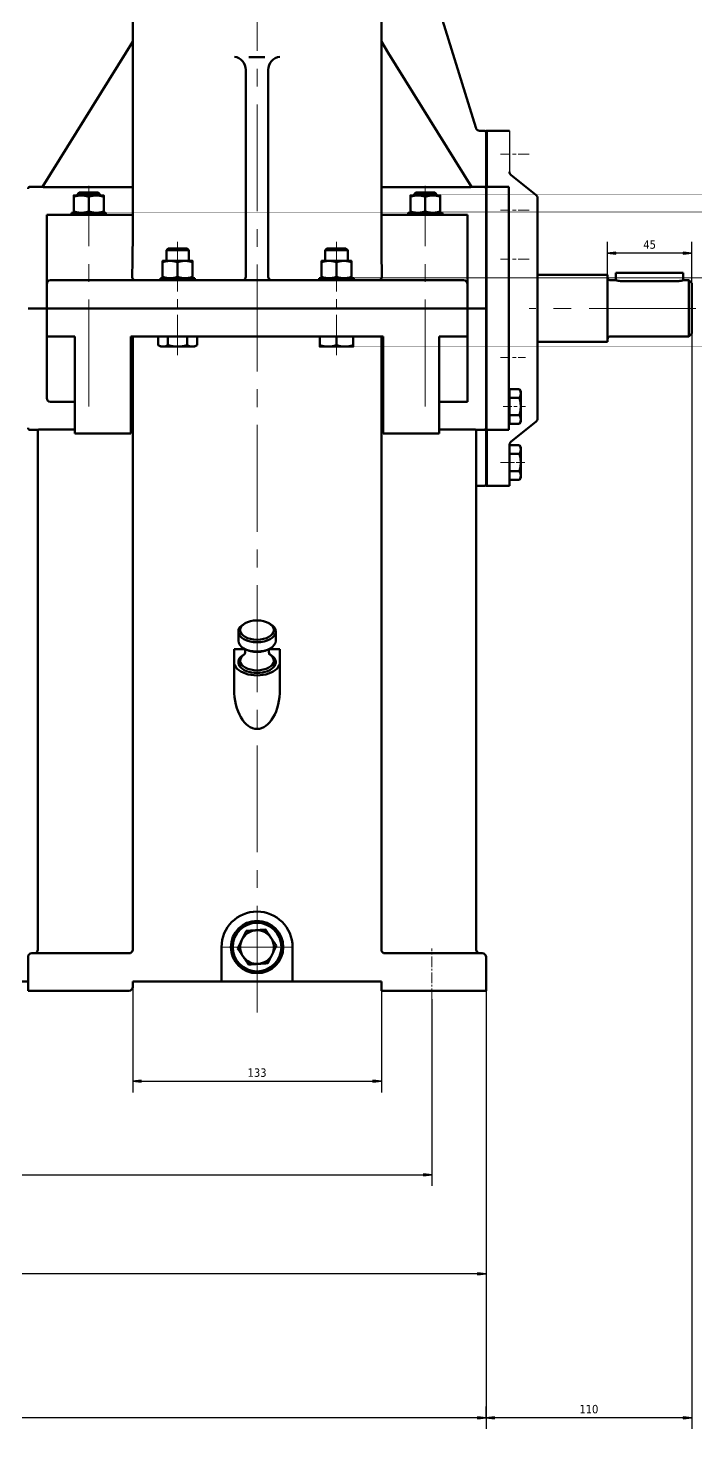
# Model space of a CAD drawing. Header units: millimetres. Extents: x 75 to 4670, y -59 to 2493.
# Drawn here: x 2558 to 2915, y 1228 to 1977 of the extents above; entities that cross this region are included whole.
import ezdxf

# ---------------------------------------------------------------- set-up
doc = ezdxf.new("R2010")
doc.units = ezdxf.units.MM
doc.header["$LTSCALE"] = 3
doc.linetypes.add('CENTER2', pattern=[28.575, 19.05, -3.175, 3.175, -3.175])
doc.linetypes.add('CENTERX2', pattern=[101.6, 63.5, -12.7, 12.7, -12.7])
for name, color, linetype, lineweight in [('副本(1) 中心标记（ISO）', 1, 'CENTER2', 13), ('副本(1) 中心线 (ISO)', 1, 'CENTERX2', 13), ('可见 (ISO)', 7, 'Continuous', 50), ('草图几何图元 (ISO)', 7, 'Continuous', 25)]:
    doc.layers.add(name, color=color, linetype=linetype, lineweight=lineweight)
doc.styles.add('注释文本 (ISO)', font='tahoma.ttf')
doc.dimstyles.new('默认 (GB)', dxfattribs={"dimscale": 3, "dimtxt": 1.5, "dimasz": 1.5, "dimexe": 2, "dimexo": 0, "dimgap": 0.75, "dimtad": 1, "dimrnd": 1e-08, "dimdsep": 46, "dimtxsty": '注释文本 (ISO)', "dimblk": 'Filled-2', "dimcen": 0.09, "dimdle": 10, "dimclrd": 256, "dimclre": 256, "dimclrt": 256, "dimaunit": 1, "dimadec": 3, "dimazin": 2, "dimtfac": 1, "dimtmove": 0, "dimatfit": 3, "dimldrblk": 'Filled-2', "dimfxl": 1, "dimtolj": 1, "dimtzin": 0, "dimlwd": -1, "dimlwe": -1, "dimarcsym": 0})

# ---------------------------------------------------------------- blocks, each defined once
blk = doc.blocks.new('Filled-2')
at = {"color": 0}
for p, q in [((0, 0), (-1, 0.125)), ((-1, 0.125), (-1, -0.125)), ((-1, 0), (0, 0)), ((-1, -0.125), (0, 0))]:
    blk.add_line(p, q, dxfattribs=at)
at = {"color": 0, "flags": 128}
blk.add_lwpolyline([(-1, -0.125), (0, 0), (-1, 0.125), (-1, -0.125)], dxfattribs=at)
at = {"color": 0}
blk.add_solid([(-1, -0.125), (0, 0), (-1, 0.125), (-1, -0.125)], dxfattribs=at)
blk = doc.blocks.new('*D78')
at = {"transparency": 16777216}
for p, q in [((2280.82, 1462.45), (2280.82, 1305)), ((2802.82, 1462.45), (2802.82, 1305)), ((2798.32, 1311), (2285.32, 1311))]:
    blk.add_line(p, q, dxfattribs=at)
at = {"layer": 'Defpoints', "color": 0, "transparency": 16777216}
for p in [(2280.82, 1462.45), (2802.82, 1462.45), (2280.82, 1311)]:
    blk.add_point(p, dxfattribs=at)
at = {"transparency": 16777216, "xscale": 4.5, "yscale": 4.5, "zscale": 4.5, "rotation": 180}
blk.add_blockref('Filled-2', (2280.82, 1311), dxfattribs=at)
at = {"transparency": 16777216, "xscale": 4.5, "yscale": 4.5, "zscale": 4.5}
blk.add_blockref('Filled-2', (2802.82, 1311), dxfattribs=at)
at = {"transparency": 16777216, "insert": (2541.82, 1315.59), "char_height": 4.5, "attachment_point": 5, "style": '注释文本 (ISO)'}
blk.add_mtext('\\A1;522', dxfattribs=at)
blk = doc.blocks.new('*D79')
at = {"transparency": 16777216}
for p, q in [((2032, 1827.45), (2032, 1228)), ((2802.82, 1462.45), (2802.82, 1228)), ((2798.32, 1234), (2036.5, 1234))]:
    blk.add_line(p, q, dxfattribs=at)
at = {"layer": 'Defpoints', "color": 0, "transparency": 16777216}
for p in [(2032, 1827.45), (2802.82, 1462.45), (2032, 1234)]:
    blk.add_point(p, dxfattribs=at)
at = {"transparency": 16777216, "xscale": 4.5, "yscale": 4.5, "zscale": 4.5, "rotation": 180}
blk.add_blockref('Filled-2', (2032, 1234), dxfattribs=at)
at = {"transparency": 16777216, "xscale": 4.5, "yscale": 4.5, "zscale": 4.5}
blk.add_blockref('Filled-2', (2802.82, 1234), dxfattribs=at)
at = {"transparency": 16777216, "insert": (2417.41, 1238.59), "char_height": 4.5, "attachment_point": 5, "style": '注释文本 (ISO)'}
blk.add_mtext('\\A1;770', dxfattribs=at)
blk = doc.blocks.new('*D80')
at = {"transparency": 16777216}
for p, q in [((2912.82, 1827.45), (2912.82, 1228)), ((2802.82, 1234), (2802.82, 1240)), ((2908.32, 1234), (2807.32, 1234))]:
    blk.add_line(p, q, dxfattribs=at)
at = {"layer": 'Defpoints', "color": 0, "transparency": 16777216}
for p in [(2912.82, 1827.45), (2802.82, 1234), (2802.82, 1234)]:
    blk.add_point(p, dxfattribs=at)
at = {"transparency": 16777216, "xscale": 4.5, "yscale": 4.5, "zscale": 4.5, "rotation": 180}
blk.add_blockref('Filled-2', (2802.82, 1234), dxfattribs=at)
at = {"transparency": 16777216, "xscale": 4.5, "yscale": 4.5, "zscale": 4.5}
blk.add_blockref('Filled-2', (2912.82, 1234), dxfattribs=at)
at = {"transparency": 16777216, "insert": (2857.82, 1238.59), "char_height": 4.5, "attachment_point": 5, "style": '注释文本 (ISO)'}
blk.add_mtext('\\A1;110', dxfattribs=at)
blk = doc.blocks.new('*D82')
at = {"transparency": 16777216}
for p, q in [((2613.82, 1464.45), (2613.82, 1408)), ((2746.82, 1462.45), (2746.82, 1408)), ((2618.32, 1414), (2742.32, 1414))]:
    blk.add_line(p, q, dxfattribs=at)
at = {"layer": 'Defpoints', "color": 0, "transparency": 16777216}
for p in [(2613.82, 1464.45), (2746.82, 1462.45), (2746.82, 1414)]:
    blk.add_point(p, dxfattribs=at)
at = {"transparency": 16777216, "xscale": 4.5, "yscale": 4.5, "zscale": 4.5, "rotation": 180}
blk.add_blockref('Filled-2', (2613.82, 1414), dxfattribs=at)
at = {"transparency": 16777216, "xscale": 4.5, "yscale": 4.5, "zscale": 4.5}
blk.add_blockref('Filled-2', (2746.82, 1414), dxfattribs=at)
at = {"transparency": 16777216, "insert": (2680.32, 1418.59), "char_height": 4.5, "attachment_point": 5, "style": '注释文本 (ISO)'}
blk.add_mtext('\\A1;133', dxfattribs=at)
blk = doc.blocks.new('*D83')
at = {"transparency": 16777216}
for p, q in [((2309.82, 1457.95), (2309.82, 1358)), ((2773.82, 1457.95), (2773.82, 1358)), ((2314.32, 1364), (2769.32, 1364))]:
    blk.add_line(p, q, dxfattribs=at)
at = {"layer": 'Defpoints', "color": 0, "transparency": 16777216}
for p in [(2309.82, 1457.95), (2773.82, 1457.95), (2773.82, 1364)]:
    blk.add_point(p, dxfattribs=at)
at = {"transparency": 16777216, "xscale": 4.5, "yscale": 4.5, "zscale": 4.5, "rotation": 180}
blk.add_blockref('Filled-2', (2309.82, 1364), dxfattribs=at)
at = {"transparency": 16777216, "xscale": 4.5, "yscale": 4.5, "zscale": 4.5}
blk.add_blockref('Filled-2', (2773.82, 1364), dxfattribs=at)
at = {"transparency": 16777216, "insert": (2541.82, 1368.59), "char_height": 4.5, "attachment_point": 5, "style": '注释文本 (ISO)'}
blk.add_mtext('\\A1;464', dxfattribs=at)
blk = doc.blocks.new('*D98')
at = {"transparency": 16777216}
for p, q in [((2867.82, 1840.85), (2867.82, 1863)), ((2912.82, 1840.85), (2912.82, 1863)), ((2908.32, 1857), (2872.32, 1857))]:
    blk.add_line(p, q, dxfattribs=at)
at = {"layer": 'Defpoints', "color": 0, "transparency": 16777216}
for p in [(2867.82, 1857), (2867.82, 1840.85), (2912.82, 1840.85)]:
    blk.add_point(p, dxfattribs=at)
at = {"transparency": 16777216, "xscale": 4.5, "yscale": 4.5, "zscale": 4.5, "rotation": 180}
blk.add_blockref('Filled-2', (2867.82, 1857), dxfattribs=at)
at = {"transparency": 16777216, "xscale": 4.5, "yscale": 4.5, "zscale": 4.5}
blk.add_blockref('Filled-2', (2912.82, 1857), dxfattribs=at)
at = {"transparency": 16777216, "insert": (2890.32, 1861.55), "char_height": 4.5, "attachment_point": 5, "style": '注释文本 (ISO)'}
blk.add_mtext('\\A1;45', dxfattribs=at)

msp = doc.modelspace()

# ---------------------------------------------------------------- linework, layer by layer
msp.add_line((2815.32, 1922.449), (2815.32, 1900.41))
at = {"layer": '副本(1) 中心标记（ISO）', "linetype": 'Continuous', "ltscale": 0.5}
for p, q in [((2680.32, 1504.273), (2680.32, 1467.273)), ((2698.82, 1485.773), (2661.82, 1485.773))]:
    msp.add_line(p, q, dxfattribs=at)
at = {"layer": '副本(1) 中心线 (ISO)', "linetype": 'CENTER2'}
for p, q in [((2680.32, 2107.99), (2680.32, 1446.294)), ((2815.17, 1909.949), (2810.47, 1909.949)), ((2817, 1909.949), (2818.844, 1909.949)), ((2820, 1909.949), (2824, 1909.949)), ((2821.013, 1909.949), (2825.87, 1909.949)), ((2590.32, 1774.949), (2590.32, 1893.028)), ((2770.32, 1774.949), (2770.32, 1893.028)), ((2815.17, 1879.949), (2810.47, 1879.949)), ((2817, 1879.949), (2818.844, 1879.949)), ((2820, 1879.949), (2824, 1879.949)), ((2821.013, 1879.949), (2825.87, 1879.949)), ((2637.82, 1859.449), (2637.82, 1863.028)), ((2637.82, 1836.488), (2637.82, 1863.028)), ((2722.82, 1836.488), (2722.82, 1863.028)), ((2815.17, 1853.699), (2810.47, 1853.699)), ((2817, 1853.699), (2818.844, 1853.699)), ((2820, 1853.699), (2824, 1853.699)), ((2824, 1853.699), (2825.87, 1853.699)), ((2637.82, 1832.35), (2637.82, 1827.449)), ((2722.82, 1832.35), (2722.82, 1827.449)), ((2637.82, 1824), (2637.82, 1802.448)), ((2722.82, 1824), (2722.82, 1802.448)), ((2915.104, 1827.449), (2825.82, 1827.449)), ((2815.17, 1801.199), (2810.47, 1801.199)), ((2817, 1801.199), (2818.844, 1801.199)), ((2820, 1801.199), (2824, 1801.199)), ((2816.53, 1774.949), (2812, 1774.949)), ((2817.686, 1774.949), (2819.53, 1774.949)), ((2821, 1774.949), (2824, 1774.949)), ((2815, 1744.949), (2810.47, 1744.949)), ((2816.156, 1744.949), (2818, 1744.949)), ((2823.53, 1744.949), (2819, 1744.949))]:
    msp.add_line(p, q, dxfattribs=at)
at = {"layer": '副本(1) 中心线 (ISO)', "linetype": 'CENTER2', "ltscale": 0.1}
msp.add_line((2773.82, 1457.949), (2773.82, 1484.949), dxfattribs=at)
at = {"layer": '可见 (ISO)'}
for p, q in [((2748.82, 2080.542), (2797.318, 1924.23)), ((2613.82, 1877.449), (2613.82, 1984.673)), ((2746.82, 1984.673), (2746.82, 1877.449)), ((2610.12, 1964.151), (2565.614, 1892.4)), ((2613.82, 1970.116), (2610.12, 1964.151)), ((2750.52, 1964.151), (2746.82, 1970.116)), ((2795.026, 1892.4), (2750.52, 1964.151)), ((2674.32, 1955.03), (2674.32, 1951.677)), ((2674.32, 1938.404), (2674.32, 1951.677)), ((2686.32, 1951.677), (2686.32, 1955.03)), ((2686.32, 1951.677), (2686.32, 1938.404)), ((2674.32, 1938.404), (2674.32, 1844.449)), ((2686.32, 1844.449), (2686.32, 1938.404)), ((2797.467, 1923.749), (2797.318, 1924.23)), ((2801.82, 1922.449), (2799.344, 1922.449)), ((2802.82, 1922.449), (2802.82, 1892.449)), ((2803.32, 1922.449), (2802.82, 1922.449)), ((2803.32, 1892.449), (2803.32, 1922.449)), ((2803.32, 1922.449), (2815.32, 1922.449)), ((2803.32, 1922.449), (2803.32, 1892.449)), ((2829.569, 1888.049), (2816.071, 1898.848)), ((2558.82, 1892.449), (2565.644, 1892.449)), ((2611.82, 1892.293), (2567.901, 1892.293)), ((2585.24, 1889.449), (2584.32, 1888.528)), ((2596.32, 1888.528), (2584.32, 1888.528)), ((2584.32, 1887.849), (2584.32, 1888.528)), ((2585.24, 1889.449), (2595.4, 1889.449)), ((2595.4, 1889.449), (2596.32, 1888.528)), ((2596.32, 1887.849), (2596.32, 1888.528)), ((2792.739, 1892.293), (2748.82, 1892.293)), ((2765.24, 1889.449), (2764.32, 1888.528)), ((2776.32, 1888.528), (2764.32, 1888.528)), ((2764.32, 1887.849), (2764.32, 1888.528)), ((2765.24, 1889.449), (2775.4, 1889.449)), ((2775.4, 1889.449), (2776.32, 1888.528)), ((2776.32, 1887.849), (2776.32, 1888.528)), ((2801.82, 1892.449), (2794.996, 1892.449)), ((2802.82, 1762.449), (2802.82, 1892.449)), ((2802.82, 1892.449), (2802.97, 1892.449)), ((2802.97, 1762.449), (2802.97, 1892.449)), ((2802.97, 1762.449), (2802.97, 1892.449)), ((2802.97, 1892.449), (2814.97, 1892.449)), ((2814.97, 1762.449), (2814.97, 1892.449)), ((2586.32, 1887.849), (2582.32, 1887.849)), ((2582.32, 1887.134), (2582.32, 1879.263)), ((2594.32, 1887.849), (2586.32, 1887.849)), ((2590.32, 1887.134), (2590.32, 1879.263)), ((2598.32, 1887.849), (2594.32, 1887.849)), ((2598.32, 1887.134), (2598.32, 1879.263)), ((2766.32, 1887.849), (2762.32, 1887.849)), ((2762.32, 1887.134), (2762.32, 1879.263)), ((2774.32, 1887.849), (2766.32, 1887.849)), ((2770.32, 1887.134), (2770.32, 1879.263)), ((2778.32, 1887.849), (2774.32, 1887.849)), ((2778.32, 1887.134), (2778.32, 1879.263)), ((2830.32, 1886.487), (2830.32, 1845.449)), ((2567.82, 1877.449), (2567.82, 1840.449)), ((2567.82, 1877.449), (2587.82, 1877.449)), ((2581.12, 1878.549), (2599.52, 1878.549)), ((2581.12, 1877.449), (2581.12, 1878.549)), ((2587.82, 1877.449), (2593.82, 1877.449)), ((2593.82, 1877.449), (2613.82, 1877.449)), ((2599.52, 1877.449), (2599.52, 1878.549)), ((2613.82, 1866.601), (2613.82, 1877.449)), ((2746.82, 1877.449), (2766.82, 1877.449)), ((2746.82, 1877.449), (2746.82, 1866.601)), ((2761.12, 1878.549), (2779.52, 1878.549)), ((2761.12, 1877.449), (2761.12, 1878.549)), ((2772.82, 1877.449), (2766.82, 1877.449)), ((2772.82, 1877.449), (2792.82, 1877.449)), ((2779.52, 1877.449), (2779.52, 1878.549)), ((2792.82, 1840.449), (2792.82, 1877.449)), ((2632.74, 1859.449), (2631.82, 1858.528)), ((2643.82, 1858.528), (2631.82, 1858.528)), ((2631.82, 1852.849), (2631.82, 1858.528)), ((2632.74, 1859.449), (2642.9, 1859.449)), ((2642.9, 1859.449), (2643.82, 1858.528)), ((2643.82, 1852.849), (2643.82, 1858.528)), ((2717.74, 1859.449), (2716.82, 1858.528)), ((2728.82, 1858.528), (2716.82, 1858.528)), ((2716.82, 1852.849), (2716.82, 1858.528)), ((2717.74, 1859.449), (2727.9, 1859.449)), ((2727.9, 1859.449), (2728.82, 1858.528)), ((2728.82, 1852.849), (2728.82, 1858.528)), ((2633.82, 1852.849), (2629.82, 1852.849)), ((2629.82, 1852.134), (2629.82, 1844.263)), ((2641.82, 1852.849), (2633.82, 1852.849)), ((2637.82, 1852.134), (2637.82, 1844.263)), ((2645.82, 1852.849), (2641.82, 1852.849)), ((2645.82, 1852.134), (2645.82, 1844.263)), ((2718.82, 1852.849), (2714.82, 1852.849)), ((2714.82, 1852.134), (2714.82, 1844.263)), ((2726.82, 1852.849), (2718.82, 1852.849)), ((2722.82, 1852.134), (2722.82, 1844.263)), ((2730.82, 1852.849), (2726.82, 1852.849)), ((2730.82, 1852.134), (2730.82, 1844.263)), ((2628.62, 1843.549), (2647.02, 1843.549)), ((2628.62, 1842.449), (2628.62, 1843.549)), ((2647.02, 1842.449), (2647.02, 1843.549)), ((2713.62, 1843.549), (2732.02, 1843.549)), ((2713.62, 1842.449), (2713.62, 1843.549)), ((2732.02, 1842.449), (2732.02, 1843.549)), ((2867.82, 1845.449), (2867.82, 1809.449)), ((2872.32, 1846.449), (2876.32, 1846.449)), ((2872.32, 1846.449), (2872.32, 1842.449)), ((2904.32, 1846.449), (2876.32, 1846.449)), ((2904.32, 1846.449), (2908.32, 1846.449)), ((2908.32, 1846.449), (2908.32, 1842.449)), ((2567.82, 1840.449), (2567.82, 1827.449)), ((2569.82, 1842.449), (2579.82, 1842.449)), ((2780.82, 1842.449), (2579.82, 1842.449)), ((2780.82, 1842.449), (2790.82, 1842.449)), ((2792.82, 1827.449), (2792.82, 1840.449)), ((2872.32, 1842.449), (2869.42, 1842.449)), ((2904.32, 1841.905), (2876.32, 1841.905)), ((2911.22, 1842.449), (2908.32, 1842.449)), ((2911.22, 1812.449), (2911.22, 1842.449)), ((2912.82, 1840.849), (2911.22, 1842.449)), ((2912.82, 1840.849), (2912.82, 1814.049)), ((2557.82, 1827.449), (2558.82, 1827.449)), ((2558.82, 1827.449), (2567.82, 1827.449)), ((2567.82, 1827.449), (2567.82, 1812.449)), ((2567.82, 1827.449), (2579.82, 1827.449)), ((2579.82, 1827.449), (2567.82, 1827.449)), ((2780.82, 1827.449), (2579.82, 1827.449)), ((2579.82, 1827.449), (2780.82, 1827.449)), ((2780.82, 1827.449), (2792.82, 1827.449)), ((2792.82, 1827.449), (2780.82, 1827.449)), ((2792.82, 1812.449), (2792.82, 1827.449)), ((2792.82, 1827.449), (2801.82, 1827.449)), ((2801.82, 1827.449), (2802.82, 1827.449)), ((2912.82, 1814.049), (2911.22, 1812.449)), ((2567.82, 1812.449), (2567.82, 1779.449)), ((2579.82, 1812.449), (2567.82, 1812.449)), ((2579.82, 1812.449), (2582.82, 1812.449)), ((2582.82, 1772.449), (2582.82, 1812.449)), ((2612.82, 1812.449), (2747.82, 1812.449)), ((2612.82, 1812.449), (2612.82, 1772.449)), ((2613.82, 1777.449), (2613.82, 1812.449)), ((2627.428, 1812.449), (2627.428, 1807.752)), ((2628.82, 1806.948), (2627.428, 1807.752)), ((2628.82, 1806.948), (2630.026, 1806.948)), ((2630.026, 1806.948), (2637.82, 1806.948)), ((2632.624, 1812.449), (2632.624, 1807.752)), ((2637.82, 1806.948), (2645.614, 1806.948)), ((2643.016, 1812.449), (2643.016, 1807.752)), ((2645.614, 1806.948), (2646.82, 1806.948)), ((2646.82, 1806.948), (2648.212, 1807.752)), ((2648.212, 1812.449), (2648.212, 1807.752)), ((2713.82, 1812.449), (2713.82, 1807.752)), ((2713.82, 1806.948), (2718.32, 1806.948)), ((2718.32, 1806.948), (2727.32, 1806.948)), ((2722.82, 1812.449), (2722.82, 1807.752)), ((2727.32, 1806.948), (2731.82, 1806.948)), ((2731.82, 1812.449), (2731.82, 1807.752)), ((2746.82, 1812.449), (2746.82, 1777.449)), ((2747.82, 1812.449), (2747.82, 1772.449)), ((2777.82, 1812.449), (2780.82, 1812.449)), ((2777.82, 1772.449), (2777.82, 1812.449)), ((2792.82, 1812.449), (2780.82, 1812.449)), ((2792.82, 1777.449), (2792.82, 1812.449)), ((2830.32, 1809.449), (2830.32, 1768.41)), ((2911.22, 1812.449), (2869.42, 1812.449)), ((2815.37, 1784.186), (2820.656, 1784.186)), ((2815.37, 1779.567), (2815.37, 1784.186)), ((2821.37, 1782.949), (2820.656, 1784.186)), ((2582.82, 1777.449), (2569.82, 1777.449)), ((2613.82, 1777.449), (2613.82, 1484.449)), ((2746.82, 1484.449), (2746.82, 1777.449)), ((2792.82, 1777.449), (2777.82, 1777.449)), ((2815.37, 1782.199), (2814.97, 1782.199)), ((2815.37, 1779.567), (2820.656, 1779.567)), ((2815.37, 1770.33), (2815.37, 1779.567)), ((2821.37, 1781.877), (2821.37, 1782.949)), ((2821.37, 1774.949), (2821.37, 1781.877)), ((2582.82, 1772.449), (2582.82, 1760.449)), ((2612.82, 1760.449), (2612.82, 1772.449)), ((2747.82, 1760.449), (2747.82, 1772.449)), ((2777.82, 1772.449), (2777.82, 1760.449)), ((2815.37, 1770.33), (2820.656, 1770.33)), ((2815.37, 1765.711), (2815.37, 1770.33)), ((2821.37, 1768.02), (2821.37, 1774.949)), ((2558.82, 1762.449), (2563.063, 1762.449)), ((2563.063, 1762.497), (2563.063, 1484.449)), ((2565.063, 1762.604), (2582.82, 1762.604)), ((2777.82, 1762.604), (2795.577, 1762.604)), ((2797.577, 1484.449), (2797.577, 1762.497)), ((2797.577, 1762.449), (2801.82, 1762.449)), ((2802.82, 1762.449), (2802.97, 1762.449)), ((2802.82, 1762.449), (2802.82, 1732.449)), ((2802.97, 1762.449), (2814.97, 1762.449)), ((2803.32, 1732.449), (2803.32, 1762.449)), ((2803.32, 1762.449), (2803.32, 1732.449)), ((2815.37, 1767.699), (2814.97, 1767.699)), ((2815.37, 1765.711), (2820.656, 1765.711)), ((2829.569, 1766.848), (2816.071, 1756.049)), ((2821.37, 1766.949), (2820.656, 1765.711)), ((2821.37, 1766.949), (2821.37, 1768.02)), ((2612.82, 1760.449), (2582.82, 1760.449)), ((2777.82, 1760.449), (2747.82, 1760.449)), ((2815.37, 1749.567), (2815.37, 1754.932)), ((2815.37, 1754.186), (2820.656, 1754.186)), ((2821.37, 1752.949), (2820.656, 1754.186)), ((2815.37, 1732.449), (2815.37, 1749.567)), ((2815.37, 1749.567), (2820.656, 1749.567)), ((2815.37, 1740.33), (2815.37, 1749.567)), ((2821.37, 1751.877), (2821.37, 1752.949)), ((2821.37, 1744.949), (2821.37, 1751.877)), ((2815.37, 1740.33), (2820.656, 1740.33)), ((2821.37, 1738.02), (2821.37, 1744.949)), ((2801.82, 1732.449), (2797.577, 1732.449)), ((2803.32, 1732.449), (2802.82, 1732.449)), ((2803.32, 1732.449), (2815.37, 1732.449)), ((2815.37, 1735.711), (2820.656, 1735.711)), ((2821.37, 1736.949), (2820.656, 1735.711)), ((2821.37, 1736.949), (2821.37, 1738.02)), ((2673.895, 1658.964), (2673.181, 1658.546)), ((2686.745, 1658.964), (2687.459, 1658.546)), ((2670.32, 1649.615), (2670.32, 1654.53)), ((2690.32, 1649.615), (2690.32, 1654.53)), ((2668.066, 1645.176), (2673.749, 1645.176)), ((2668.066, 1645.176), (2668.066, 1638.147)), ((2673.895, 1645.182), (2673.181, 1645.599)), ((2686.745, 1645.182), (2687.459, 1645.599)), ((2686.891, 1645.176), (2692.574, 1645.176)), ((2692.574, 1638.147), (2692.574, 1645.176)), ((2668.066, 1638.147), (2668.066, 1623.812)), ((2671.32, 1636.509), (2671.32, 1638.966)), ((2689.32, 1636.509), (2689.32, 1638.966)), ((2692.574, 1638.147), (2692.574, 1623.812)), ((2661.32, 1485.773), (2661.32, 1467.449)), ((2699.32, 1467.449), (2699.32, 1485.773)), ((2557.82, 1480.449), (2557.82, 1462.449)), ((2559.82, 1482.449), (2577.82, 1482.449)), ((2611.82, 1482.449), (2577.82, 1482.449)), ((2782.82, 1482.449), (2748.82, 1482.449)), ((2782.82, 1482.449), (2800.82, 1482.449)), ((2802.82, 1462.449), (2802.82, 1480.449)), ((2557.82, 1467.449), (2468.82, 1467.449)), ((2557.82, 1462.449), (2577.82, 1462.449)), ((2611.82, 1462.449), (2577.82, 1462.449)), ((2613.82, 1467.449), (2613.82, 1464.449)), ((2661.32, 1467.449), (2613.82, 1467.449)), ((2661.32, 1467.449), (2699.32, 1467.449)), ((2746.82, 1467.449), (2699.32, 1467.449)), ((2746.82, 1467.449), (2746.82, 1462.449)), ((2782.82, 1462.449), (2746.82, 1462.449)), ((2782.82, 1462.449), (2802.82, 1462.449))]:
    msp.add_line(p, q, dxfattribs=at)
for radius in [14, 13]:
    msp.add_circle((2680.32, 1485.773), radius, dxfattribs=at)
for centre, radius, start, end in [((2799.344, 1924.449), 2, 197.237137, 270), ((2801.82, 1921.449), 1, 0, 90), ((2817.32, 1900.41), 2, 180, 231.340192), ((2558.82, 1891.449), 1, 90, 180), ((2801.82, 1891.449), 1, 0, 90), ((2828.32, 1886.487), 2, 0, 51.340192), ((2672.32, 1844.449), 2, 270, 0), ((2688.32, 1844.449), 2, 180, 270), ((2869.42, 1844.049), 1.6, 180, 270), ((2569.82, 1840.449), 2, 90, 180), ((2790.82, 1840.449), 2, 0, 90), ((2869.42, 1810.849), 1.6, 90, 180), ((2569.82, 1779.449), 2, 180, 270), ((2558.82, 1763.449), 1, 180, 270), ((2801.82, 1763.449), 1, 270, 0), ((2828.32, 1768.41), 2, 308.659808, 0), ((2817.32, 1754.487), 2, 128.659808, 167.148546), ((2801.82, 1733.449), 1, 270, 0), ((2680.32, 1485.773), 19, 0, 180), ((2680.32, 1485.773), 9, 93.940149, 153.940149), ((2680.32, 1485.773), 9, 33.940149, 93.940149), ((2561.063, 1484.449), 2, 270, 0), ((2611.82, 1484.449), 2, 270, 0), ((2680.32, 1485.773), 9, 153.940149, 213.940149), ((2680.32, 1485.773), 9, 333.940149, 33.940149), ((2748.82, 1484.449), 2, 180, 270), ((2799.577, 1484.449), 2, 180, 270), ((2559.82, 1480.449), 2, 90, 180), ((2680.32, 1485.773), 9, 213.940149, 273.940149), ((2680.32, 1485.773), 9, 273.940149, 333.940149), ((2800.82, 1480.449), 2, 0, 90), ((2611.82, 1464.449), 2, 270, 0)]:
    msp.add_arc(centre, radius, start, end, dxfattribs=at)
for centre, major_axis, start_param, end_param in [((2680.32, 1654.53), (-10, 0), 5.5074972, 10.2004661), ((2680.32, 1649.615), (10, 0), 3.1415927, 6.2831853), ((2680.32, 1638.147), (10, 0), 2.3135566, 7.1112214), ((2680.32, 1638.966), (9, 0), 2.4013226, 7.0234554), ((2680.32, 1648.796), (9, 0), 3.9172808, 5.5074972), ((2680.32, 1638.147), (-12.254, 0), 0, 3.1415927), ((2680.32, 1636.509), (-10, 0), 5.8320866, 6.1398805), ((2680.32, 1636.509), (-9, 0), 0, 0.2124658), ((2680.32, 1636.509), (9, 0), 6.0707195, 6.2831853), ((2680.32, 1636.509), (10, 0), 0.1433048, 0.4510987), ((2680.32, 1623.812), (0, -21.364), 4.712389, 7.8539816)]:
    msp.add_ellipse(centre, major_axis=major_axis, ratio=0.5735764, start_param=start_param, end_param=end_param, dxfattribs=at)
msp.add_ellipse((2680.32, 1655.349), major_axis=(-9, 0), ratio=0.5735764, dxfattribs=at)
for points, knots in [([(2567.901, 1892.293), (2567.617, 1892.293), (2567.311, 1892.296), (2566.739, 1892.309), (2566.473, 1892.319), (2566.066, 1892.341), (2565.892, 1892.353), (2565.663, 1892.378), (2565.608, 1892.39), (2565.614, 1892.4)], [0, 0, 0, 0, 0.08511916, 0.08511916, 0.17023832, 0.17023832, 0.2477531, 0.2477531, 0.32526789, 0.32526789, 0.32526789, 0.32526789]), ([(2613.82, 1892.123), (2613.82, 1892.148), (2613.77, 1892.173), (2613.566, 1892.217), (2613.411, 1892.235), (2613.056, 1892.263), (2612.831, 1892.275), (2612.339, 1892.289), (2612.071, 1892.293), (2611.82, 1892.293)], [0.9065925, 0.9065925, 0.9065925, 0.9065925, 0.98224335, 0.98224335, 1.05789421, 1.05789421, 1.13320782, 1.13320782, 1.20852143, 1.20852143, 1.20852143, 1.20852143]), ([(2748.82, 1892.293), (2748.569, 1892.293), (2748.301, 1892.289), (2747.809, 1892.275), (2747.584, 1892.263), (2747.229, 1892.235), (2747.074, 1892.217), (2746.87, 1892.173), (2746.82, 1892.148), (2746.82, 1892.123)], [1.20852143, 1.20852143, 1.20852143, 1.20852143, 1.28383504, 1.28383504, 1.35914866, 1.35914866, 1.43479951, 1.43479951, 1.51045036, 1.51045036, 1.51045036, 1.51045036]), ([(2795.026, 1892.4), (2795.032, 1892.39), (2794.977, 1892.378), (2794.748, 1892.353), (2794.574, 1892.341), (2794.167, 1892.319), (2793.901, 1892.309), (2793.329, 1892.296), (2793.023, 1892.293), (2792.739, 1892.293)], [-0.32526789, -0.32526789, -0.32526789, -0.32526789, -0.2477531, -0.2477531, -0.17023832, -0.17023832, -0.08511916, -0.08511916, 0, 0, 0, 0]), ([(2613.82, 1866.601), (2613.82, 1860.235), (2613.693, 1853.772), (2613.573, 1846.397), (2613.558, 1845.422), (2613.543, 1844.449)], [16.2750622, 16.2750622, 16.2750622, 16.2750622, 18.0960783, 18.0960783, 18.3741225, 18.3741225, 18.3741225, 18.3741225]), ([(2747.097, 1844.449), (2747.082, 1845.422), (2747.067, 1846.397), (2746.947, 1853.772), (2746.82, 1860.235), (2746.82, 1866.601)], [1.6522392, 1.6522392, 1.6522392, 1.6522392, 1.9302834, 1.9302834, 3.7512995, 3.7512995, 3.7512995, 3.7512995]), ([(2615.166, 1842.449), (2615.165, 1842.449), (2615.163, 1842.449), (2615.013, 1842.449), (2614.863, 1842.477), (2614.48, 1842.619), (2614.26, 1842.774), (2613.93, 1843.147), (2613.801, 1843.349), (2613.631, 1843.775), (2613.578, 1843.982), (2613.552, 1844.224), (2613.55, 1844.248), (2613.549, 1844.271)], [-0.71380526, -0.71380526, -0.71380526, -0.71380526, -0.71306414, -0.71306414, -0.64604562, -0.64604562, -0.53822152, -0.53822152, -0.45361823, -0.45361823, -0.38665365, -0.38665365, -0.37941001, -0.37941001, -0.37941001, -0.37941001]), ([(2745.474, 1842.449), (2745.475, 1842.449), (2745.477, 1842.449), (2745.671, 1842.449), (2745.865, 1842.495), (2746.232, 1842.674), (2746.405, 1842.804), (2746.694, 1843.128), (2746.814, 1843.31), (2746.984, 1843.698), (2747.041, 1843.891), (2747.081, 1844.155), (2747.087, 1844.213), (2747.091, 1844.271)], [-0.0008008, -0.0008008, -0.0008008, -0.0008008, 0, 0, 0.09361331, 0.09361331, 0.18361156, 0.18361156, 0.26146684, 0.26146684, 0.32538504, 0.32538504, 0.34329953, 0.34329953, 0.34329953, 0.34329953]), ([(2747.091, 1844.271), (2747.095, 1844.312), (2747.096, 1844.353), (2747.097, 1844.413), (2747.097, 1844.431), (2747.097, 1844.449)], [0.617389596, 0.617389596, 0.617389596, 0.617389596, 0.629777647, 0.629777647, 0.635204563, 0.635204563, 0.635204563, 0.635204563]), ([(2876.32, 1841.905), (2875.815, 1841.905), (2875.278, 1841.935), (2874.294, 1842.038), (2873.845, 1842.112), (2873.138, 1842.247), (2872.83, 1842.319), (2872.421, 1842.42), (2872.32, 1842.449), (2872.32, 1842.449)], [-1.21174242, -1.21174242, -1.21174242, -1.21174242, -1.06026079, -1.06026079, -0.90877917, -0.90877917, -0.75732519, -0.75732519, -0.60587121, -0.60587121, -0.60587121, -0.60587121]), ([(2908.32, 1842.449), (2908.32, 1842.449), (2908.219, 1842.42), (2907.81, 1842.319), (2907.502, 1842.247), (2906.795, 1842.112), (2906.346, 1842.038), (2905.362, 1841.935), (2904.825, 1841.905), (2904.32, 1841.905)], [0.60587121, 0.60587121, 0.60587121, 0.60587121, 0.75732519, 0.75732519, 0.90877917, 0.90877917, 1.06026079, 1.06026079, 1.21174242, 1.21174242, 1.21174242, 1.21174242]), ([(2563.063, 1762.497), (2563.063, 1762.506), (2563.113, 1762.518), (2563.317, 1762.543), (2563.471, 1762.556), (2563.826, 1762.577), (2564.051, 1762.587), (2564.544, 1762.601), (2564.812, 1762.604), (2565.063, 1762.604)], [-0.30155784, -0.30155784, -0.30155784, -0.30155784, -0.22614824, -0.22614824, -0.15073864, -0.15073864, -0.07536932, -0.07536932, 0, 0, 0, 0]), ([(2795.577, 1762.604), (2795.828, 1762.604), (2796.096, 1762.601), (2796.589, 1762.587), (2796.814, 1762.577), (2797.169, 1762.556), (2797.323, 1762.543), (2797.527, 1762.518), (2797.577, 1762.506), (2797.577, 1762.497)], [0.60296297, 0.60296297, 0.60296297, 0.60296297, 0.67833229, 0.67833229, 0.75370161, 0.75370161, 0.82911121, 0.82911121, 0.90452081, 0.90452081, 0.90452081, 0.90452081]), ([(2673.567, 1642.29), (2673.567, 1642.29), (2673.605, 1642.332), (2673.757, 1642.582), (2673.901, 1642.892), (2674.094, 1643.939), (2673.946, 1644.755), (2673.734, 1645.209), (2673.705, 1645.263), (2673.68, 1645.307)], [6.41987469, 6.41987469, 6.41987469, 6.41987469, 6.55928215, 6.55928215, 6.78908796, 6.78908796, 7.15600645, 7.15600645, 7.21516884, 7.21516884, 7.21516884, 7.21516884]), ([(2686.96, 1645.307), (2686.866, 1645.145), (2686.734, 1644.847), (2686.546, 1643.824), (2686.694, 1643.007), (2686.982, 1642.39), (2687.073, 1642.29), (2687.073, 1642.29)], [3.4313396, 3.4313396, 3.4313396, 3.4313396, 3.64749531, 3.64749531, 4.0144138, 4.0144138, 4.22663375, 4.22663375, 4.22663375, 4.22663375]), ([(2582.024, 1482.449), (2583.308, 1482.446), (2584.611, 1482.475), (2585.82, 1482.475), (2587.029, 1482.475), (2588.332, 1482.446), (2589.616, 1482.449)], [3.86401836, 3.86401836, 3.86401836, 3.86401836, 4.22683465, 4.22683465, 4.22683465, 4.58965094, 4.58965094, 4.58965094, 4.58965094])]:
    msp.add_open_spline(points, degree=3, knots=knots, dxfattribs=at)
for points, weights in [([(2582.32, 1887.134), (2582.32, 1887.849), (2582.32, 1887.849)], [1, 1.0379548493, 1]), ([(2586.32, 1887.849), (2584.464, 1887.849), (2582.32, 1887.134)], [1, 1.0379548493, 1]), ([(2590.32, 1887.134), (2588.176, 1887.849), (2586.32, 1887.849)], [1, 1.0379548493, 1]), ([(2594.32, 1887.849), (2592.464, 1887.849), (2590.32, 1887.134)], [1, 1.0379548493, 1]), ([(2598.32, 1887.134), (2596.176, 1887.849), (2594.32, 1887.849)], [1, 1.0379548493, 1]), ([(2598.32, 1887.849), (2598.32, 1887.849), (2598.32, 1887.134)], [1, 1.0379548493, 1]), ([(2762.32, 1887.134), (2762.32, 1887.849), (2762.32, 1887.849)], [1, 1.0379548493, 1]), ([(2766.32, 1887.849), (2764.464, 1887.849), (2762.32, 1887.134)], [1, 1.0379548493, 1]), ([(2770.32, 1887.134), (2768.176, 1887.849), (2766.32, 1887.849)], [1, 1.0379548493, 1]), ([(2774.32, 1887.849), (2772.464, 1887.849), (2770.32, 1887.134)], [1, 1.0379548493, 1]), ([(2778.32, 1887.134), (2776.176, 1887.849), (2774.32, 1887.849)], [1, 1.0379548493, 1]), ([(2778.32, 1887.849), (2778.32, 1887.849), (2778.32, 1887.134)], [1, 1.0379548493, 1]), ([(2582.32, 1878.549), (2582.32, 1878.549), (2582.32, 1879.263)], [1, 1.0379548493, 1]), ([(2582.32, 1879.263), (2584.464, 1878.549), (2586.32, 1878.549)], [1, 1.0379548493, 1]), ([(2586.32, 1878.549), (2588.176, 1878.549), (2590.32, 1879.263)], [1, 1.0379548493, 1]), ([(2590.32, 1879.263), (2592.464, 1878.549), (2594.32, 1878.549)], [1, 1.0379548493, 1]), ([(2594.32, 1878.549), (2596.176, 1878.549), (2598.32, 1879.263)], [1, 1.0379548493, 1]), ([(2598.32, 1879.263), (2598.32, 1878.549), (2598.32, 1878.549)], [1, 1.0379548493, 1]), ([(2762.32, 1879.263), (2764.464, 1878.549), (2766.32, 1878.549)], [1, 1.0379548493, 1]), ([(2762.32, 1878.549), (2762.32, 1878.549), (2762.32, 1879.263)], [1, 1.0379548493, 1]), ([(2766.32, 1878.549), (2768.176, 1878.549), (2770.32, 1879.263)], [1, 1.0379548493, 1]), ([(2770.32, 1879.263), (2772.464, 1878.549), (2774.32, 1878.549)], [1, 1.0379548493, 1]), ([(2774.32, 1878.549), (2776.176, 1878.549), (2778.32, 1879.263)], [1, 1.0379548493, 1]), ([(2778.32, 1879.263), (2778.32, 1878.549), (2778.32, 1878.549)], [1, 1.0379548493, 1]), ([(2629.82, 1852.134), (2629.82, 1852.849), (2629.82, 1852.849)], [1, 1.0379548493, 1]), ([(2633.82, 1852.849), (2631.964, 1852.849), (2629.82, 1852.134)], [1, 1.0379548493, 1]), ([(2637.82, 1852.134), (2635.676, 1852.849), (2633.82, 1852.849)], [1, 1.0379548493, 1]), ([(2641.82, 1852.849), (2639.964, 1852.849), (2637.82, 1852.134)], [1, 1.0379548493, 1]), ([(2645.82, 1852.134), (2643.676, 1852.849), (2641.82, 1852.849)], [1, 1.0379548493, 1]), ([(2645.82, 1852.849), (2645.82, 1852.849), (2645.82, 1852.134)], [1, 1.0379548493, 1]), ([(2714.82, 1852.134), (2714.82, 1852.849), (2714.82, 1852.849)], [1, 1.0379548493, 1]), ([(2718.82, 1852.849), (2716.964, 1852.849), (2714.82, 1852.134)], [1, 1.0379548493, 1]), ([(2722.82, 1852.134), (2720.676, 1852.849), (2718.82, 1852.849)], [1, 1.0379548493, 1]), ([(2726.82, 1852.849), (2724.964, 1852.849), (2722.82, 1852.134)], [1, 1.0379548493, 1]), ([(2730.82, 1852.134), (2728.676, 1852.849), (2726.82, 1852.849)], [1, 1.0379548493, 1]), ([(2730.82, 1852.849), (2730.82, 1852.849), (2730.82, 1852.134)], [1, 1.0379548493, 1]), ([(2629.82, 1843.549), (2629.82, 1843.549), (2629.82, 1844.263)], [1, 1.0379548493, 1]), ([(2629.82, 1844.263), (2631.964, 1843.549), (2633.82, 1843.549)], [1, 1.0379548493, 1]), ([(2633.82, 1843.549), (2635.676, 1843.549), (2637.82, 1844.263)], [1, 1.0379548493, 1]), ([(2637.82, 1844.263), (2639.964, 1843.549), (2641.82, 1843.549)], [1, 1.0379548493, 1]), ([(2641.82, 1843.549), (2643.676, 1843.549), (2645.82, 1844.263)], [1, 1.0379548493, 1]), ([(2645.82, 1844.263), (2645.82, 1843.549), (2645.82, 1843.549)], [1, 1.0379548493, 1]), ([(2714.82, 1843.549), (2714.82, 1843.549), (2714.82, 1844.263)], [1, 1.0379548493, 1]), ([(2714.82, 1844.263), (2716.964, 1843.549), (2718.82, 1843.549)], [1, 1.0379548493, 1]), ([(2718.82, 1843.549), (2720.676, 1843.549), (2722.82, 1844.263)], [1, 1.0379548493, 1]), ([(2722.82, 1844.263), (2724.964, 1843.549), (2726.82, 1843.549)], [1, 1.0379548493, 1]), ([(2726.82, 1843.549), (2728.676, 1843.549), (2730.82, 1844.263)], [1, 1.0379548493, 1]), ([(2730.82, 1844.263), (2730.82, 1843.549), (2730.82, 1843.549)], [1, 1.0379548493, 1]), ([(2627.428, 1807.752), (2628.82, 1806.948), (2630.026, 1806.948)], [1, 1.0379548493, 1]), ([(2630.026, 1806.948), (2631.232, 1806.948), (2632.624, 1807.752)], [1, 1.0379548493, 1]), ([(2632.624, 1807.752), (2635.408, 1806.948), (2637.82, 1806.948)], [1, 1.0379548493, 1]), ([(2637.82, 1806.948), (2640.232, 1806.948), (2643.016, 1807.752)], [1, 1.0379548493, 1]), ([(2643.016, 1807.752), (2644.408, 1806.948), (2645.614, 1806.948)], [1, 1.0379548493, 1]), ([(2645.614, 1806.948), (2646.82, 1806.948), (2648.212, 1807.752)], [1, 1.0379548493, 1]), ([(2713.82, 1807.752), (2716.232, 1806.948), (2718.32, 1806.948)], [1, 1.0379548493, 1]), ([(2713.82, 1806.948), (2713.82, 1806.948), (2713.82, 1807.752)], [1, 1.0379548493, 1]), ([(2718.32, 1806.948), (2720.408, 1806.948), (2722.82, 1807.752)], [1, 1.0379548493, 1]), ([(2722.82, 1807.752), (2725.232, 1806.948), (2727.32, 1806.948)], [1, 1.0379548493, 1]), ([(2727.32, 1806.948), (2729.408, 1806.948), (2731.82, 1807.752)], [1, 1.0379548493, 1]), ([(2731.82, 1807.752), (2731.82, 1806.948), (2731.82, 1806.948)], [1, 1.0379548493, 1]), ([(2821.37, 1781.877), (2821.37, 1782.949), (2820.656, 1784.186)], [1, 1.0379548493, 1]), ([(2820.656, 1779.567), (2821.37, 1780.805), (2821.37, 1781.877)], [1, 1.0379548493, 1]), ([(2821.37, 1774.949), (2821.37, 1777.092), (2820.656, 1779.567)], [1, 1.0379548493, 1]), ([(2820.656, 1770.33), (2821.37, 1772.805), (2821.37, 1774.949)], [1, 1.0379548493, 1]), ([(2821.37, 1768.02), (2821.37, 1769.092), (2820.656, 1770.33)], [1, 1.0379548493, 1]), ([(2820.656, 1765.711), (2821.37, 1766.949), (2821.37, 1768.02)], [1, 1.0379548493, 1]), ([(2821.37, 1751.877), (2821.37, 1752.949), (2820.656, 1754.186)], [1, 1.0379548493, 1]), ([(2820.656, 1749.567), (2821.37, 1750.805), (2821.37, 1751.877)], [1, 1.0379548493, 1]), ([(2821.37, 1744.949), (2821.37, 1747.092), (2820.656, 1749.567)], [1, 1.0379548493, 1]), ([(2820.656, 1740.33), (2821.37, 1742.805), (2821.37, 1744.949)], [1, 1.0379548493, 1]), ([(2821.37, 1738.02), (2821.37, 1739.092), (2820.656, 1740.33)], [1, 1.0379548493, 1]), ([(2820.656, 1735.711), (2821.37, 1736.949), (2821.37, 1738.02)], [1, 1.0379548493, 1]), ([(2672.235, 1489.727), (2673.294, 1491.894), (2674.518, 1494.395)], [1, 1.04314139574, 1.01001874936]), ([(2674.518, 1494.395), (2677.296, 1494.586), (2679.702, 1494.752)], [1.01001874936, 1.04314139574, 1]), ([(2679.702, 1494.752), (2682.107, 1494.918), (2684.885, 1495.109)], [1, 1.04314139574, 1.01001874936]), ([(2684.885, 1495.109), (2686.44, 1492.799), (2687.787, 1490.798)], [1.01001874936, 1.04314139574, 1]), ([(2669.952, 1485.059), (2671.176, 1487.561), (2672.235, 1489.727)], [1.01001874936, 1.04314139574, 1]), ([(2672.853, 1480.748), (2671.507, 1482.749), (2669.952, 1485.059)], [1, 1.04314139574, 1.01001874936]), ([(2687.787, 1490.798), (2689.133, 1488.798), (2690.688, 1486.487)], [1, 1.04314139574, 1.01001874936]), ([(2690.688, 1486.487), (2689.464, 1483.986), (2688.405, 1481.82)], [1.01001874936, 1.04314139574, 1]), ([(2675.755, 1476.438), (2674.2, 1478.748), (2672.853, 1480.748)], [1.01001874936, 1.04314139574, 1]), ([(2680.938, 1476.795), (2678.533, 1476.629), (2675.755, 1476.438)], [1, 1.04314139574, 1.01001874936]), ([(2686.122, 1477.152), (2683.344, 1476.96), (2680.938, 1476.795)], [1.01001874936, 1.04314139574, 1]), ([(2688.405, 1481.82), (2687.346, 1479.653), (2686.122, 1477.152)], [1, 1.04314139574, 1.01001874936])]:
    msp.add_rational_spline(points, weights, degree=2, dxfattribs=at)
msp.add_open_spline([(2613.543, 1844.449), (2613.542, 1844.389), (2613.544, 1844.33), (2613.549, 1844.271)], degree=3, dxfattribs=at)
at = {"layer": '草图几何图元 (ISO)', "lineweight": 50}
for p, q in [((2676.004, 1961.735), (2684.418, 1961.735)), ((2867.82, 1845.449), (2830.32, 1845.449)), ((2830.32, 1845.449), (2830.32, 1809.449)), ((2830.32, 1809.449), (2867.82, 1809.449))]:
    msp.add_line(p, q, dxfattribs=at)
for centre, start, end in [((2667.221, 1955.03), 0, 82.222038), ((2693.419, 1955.03), 97.777962, 180)]:
    msp.add_arc(centre, 7.099, start, end, dxfattribs=at)

# ---------------------------------------------------------------- dimensions: what is measured, and where the dimension line sits
for base, p1, p2, picture, middle in [((2867.82, 1857), (2912.82, 1840.849), (2867.82, 1840.849), '*D98', (2890.32, 1861.547)), ((2802.82, 1234), (2912.82, 1827.449), (2802.82, 1234), '*D80', (2857.82, 1238.592)), ((2280.82, 1311), (2802.82, 1462.449), (2280.82, 1462.449), '*D78', (2541.82, 1315.594)), ((2746.82, 1414), (2613.82, 1464.449), (2746.82, 1462.449), '*D82', (2680.32, 1418.594)), ((2773.82, 1364), (2309.82, 1457.949), (2773.82, 1457.949), '*D83', (2541.82, 1368.589))]:
    dim = msp.add_linear_dim(base=base, p1=p1, p2=p2, dimstyle='默认 (GB)')
    dim.commit()
    dim.dimension.update_dxf_attribs({"geometry": picture, "text_midpoint": middle})
dim = msp.add_linear_dim(base=(2032, 1234), p1=(2802.82, 1462.449), p2=(2032, 1827.449), text='770', dimstyle='默认 (GB)')
dim.commit()
dim.dimension.update_dxf_attribs({"geometry": '*D79', "text_midpoint": (2417.41, 1238.592)})

doc.saveas('drawing.dxf')
